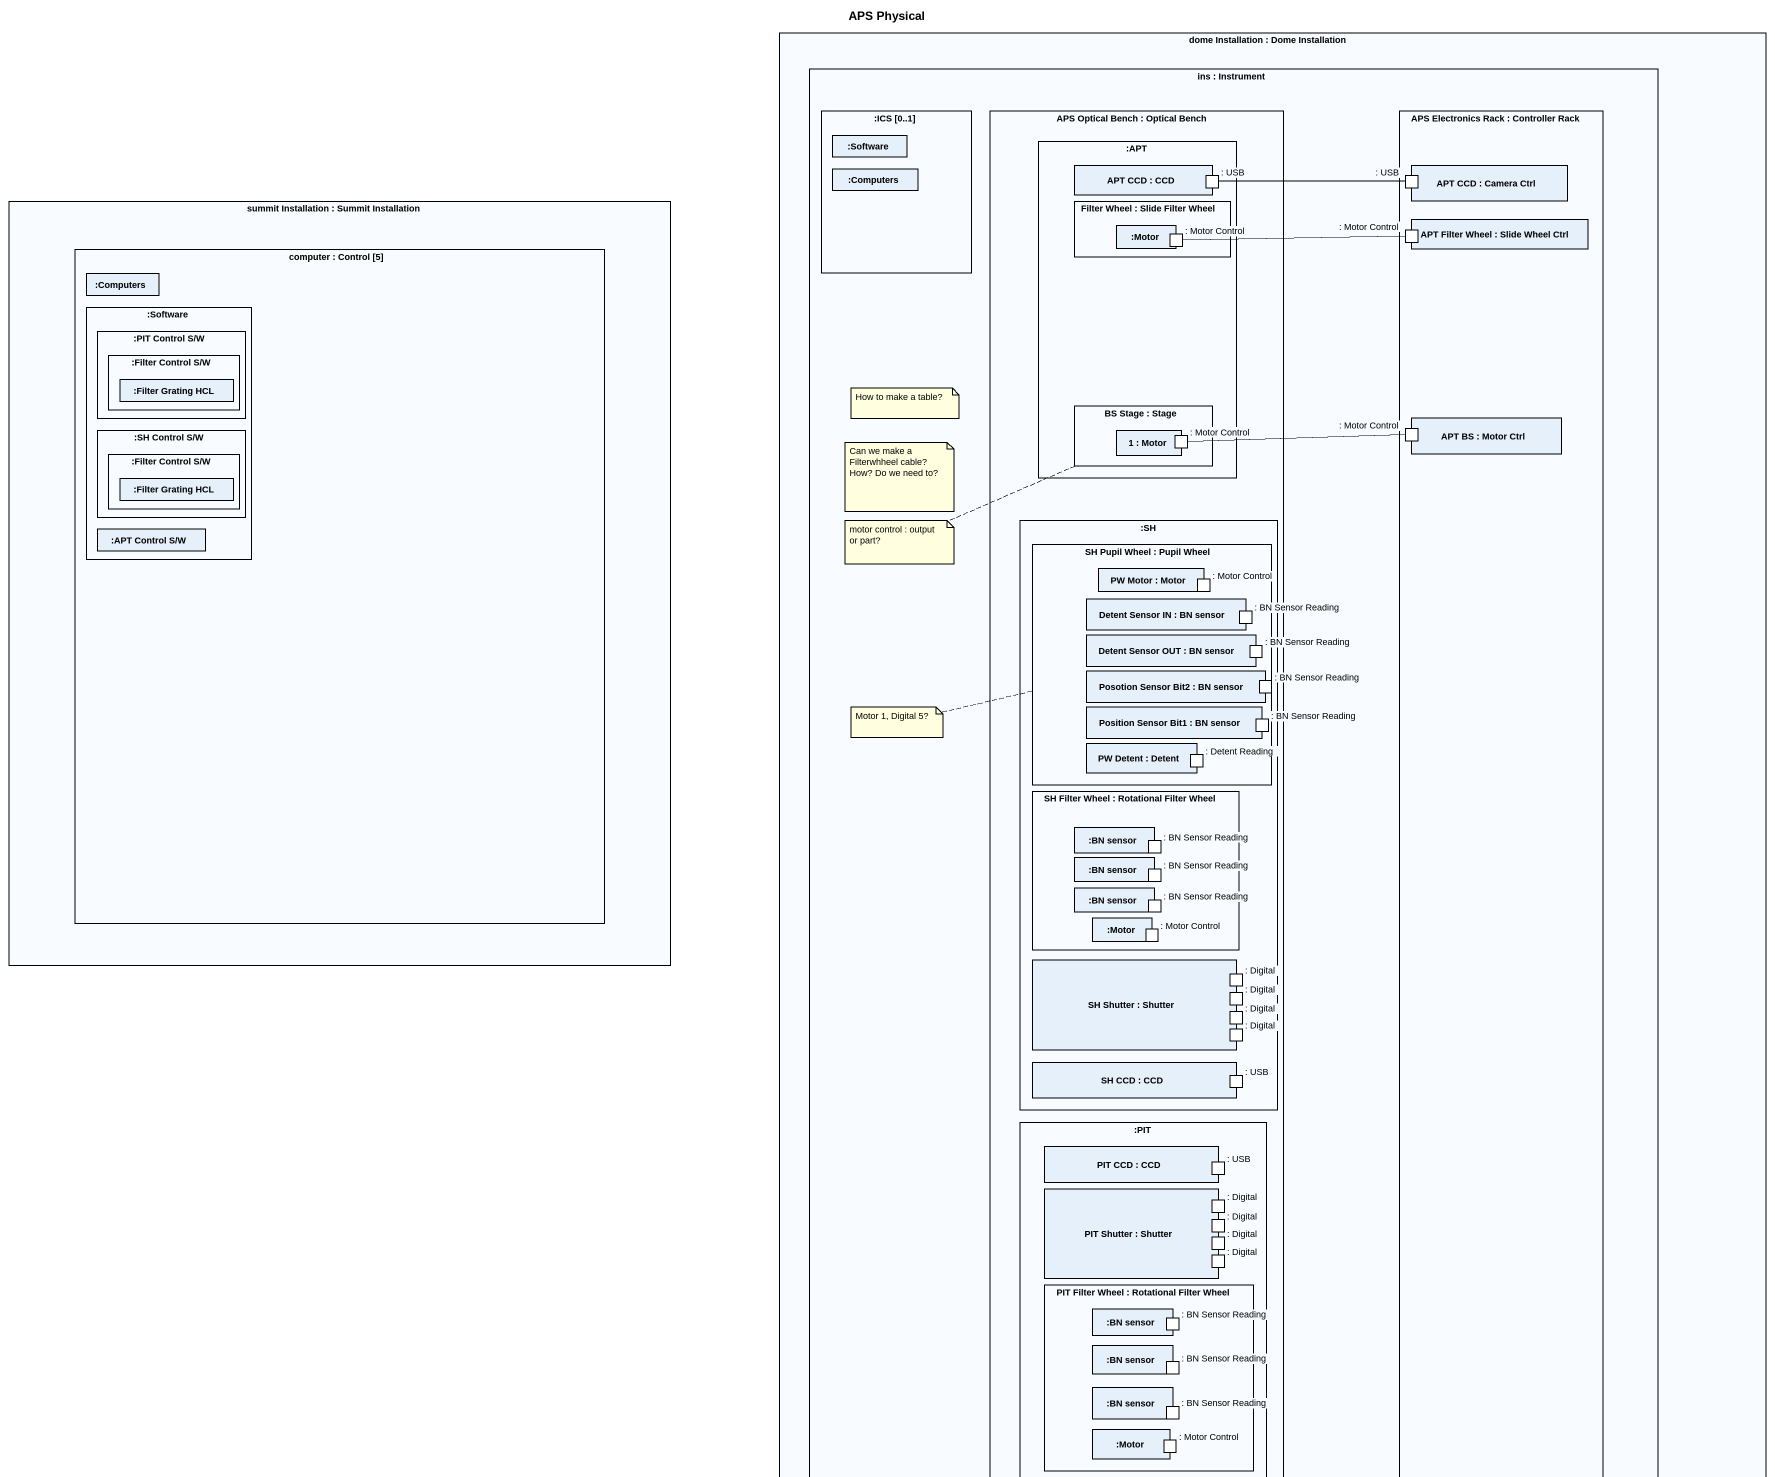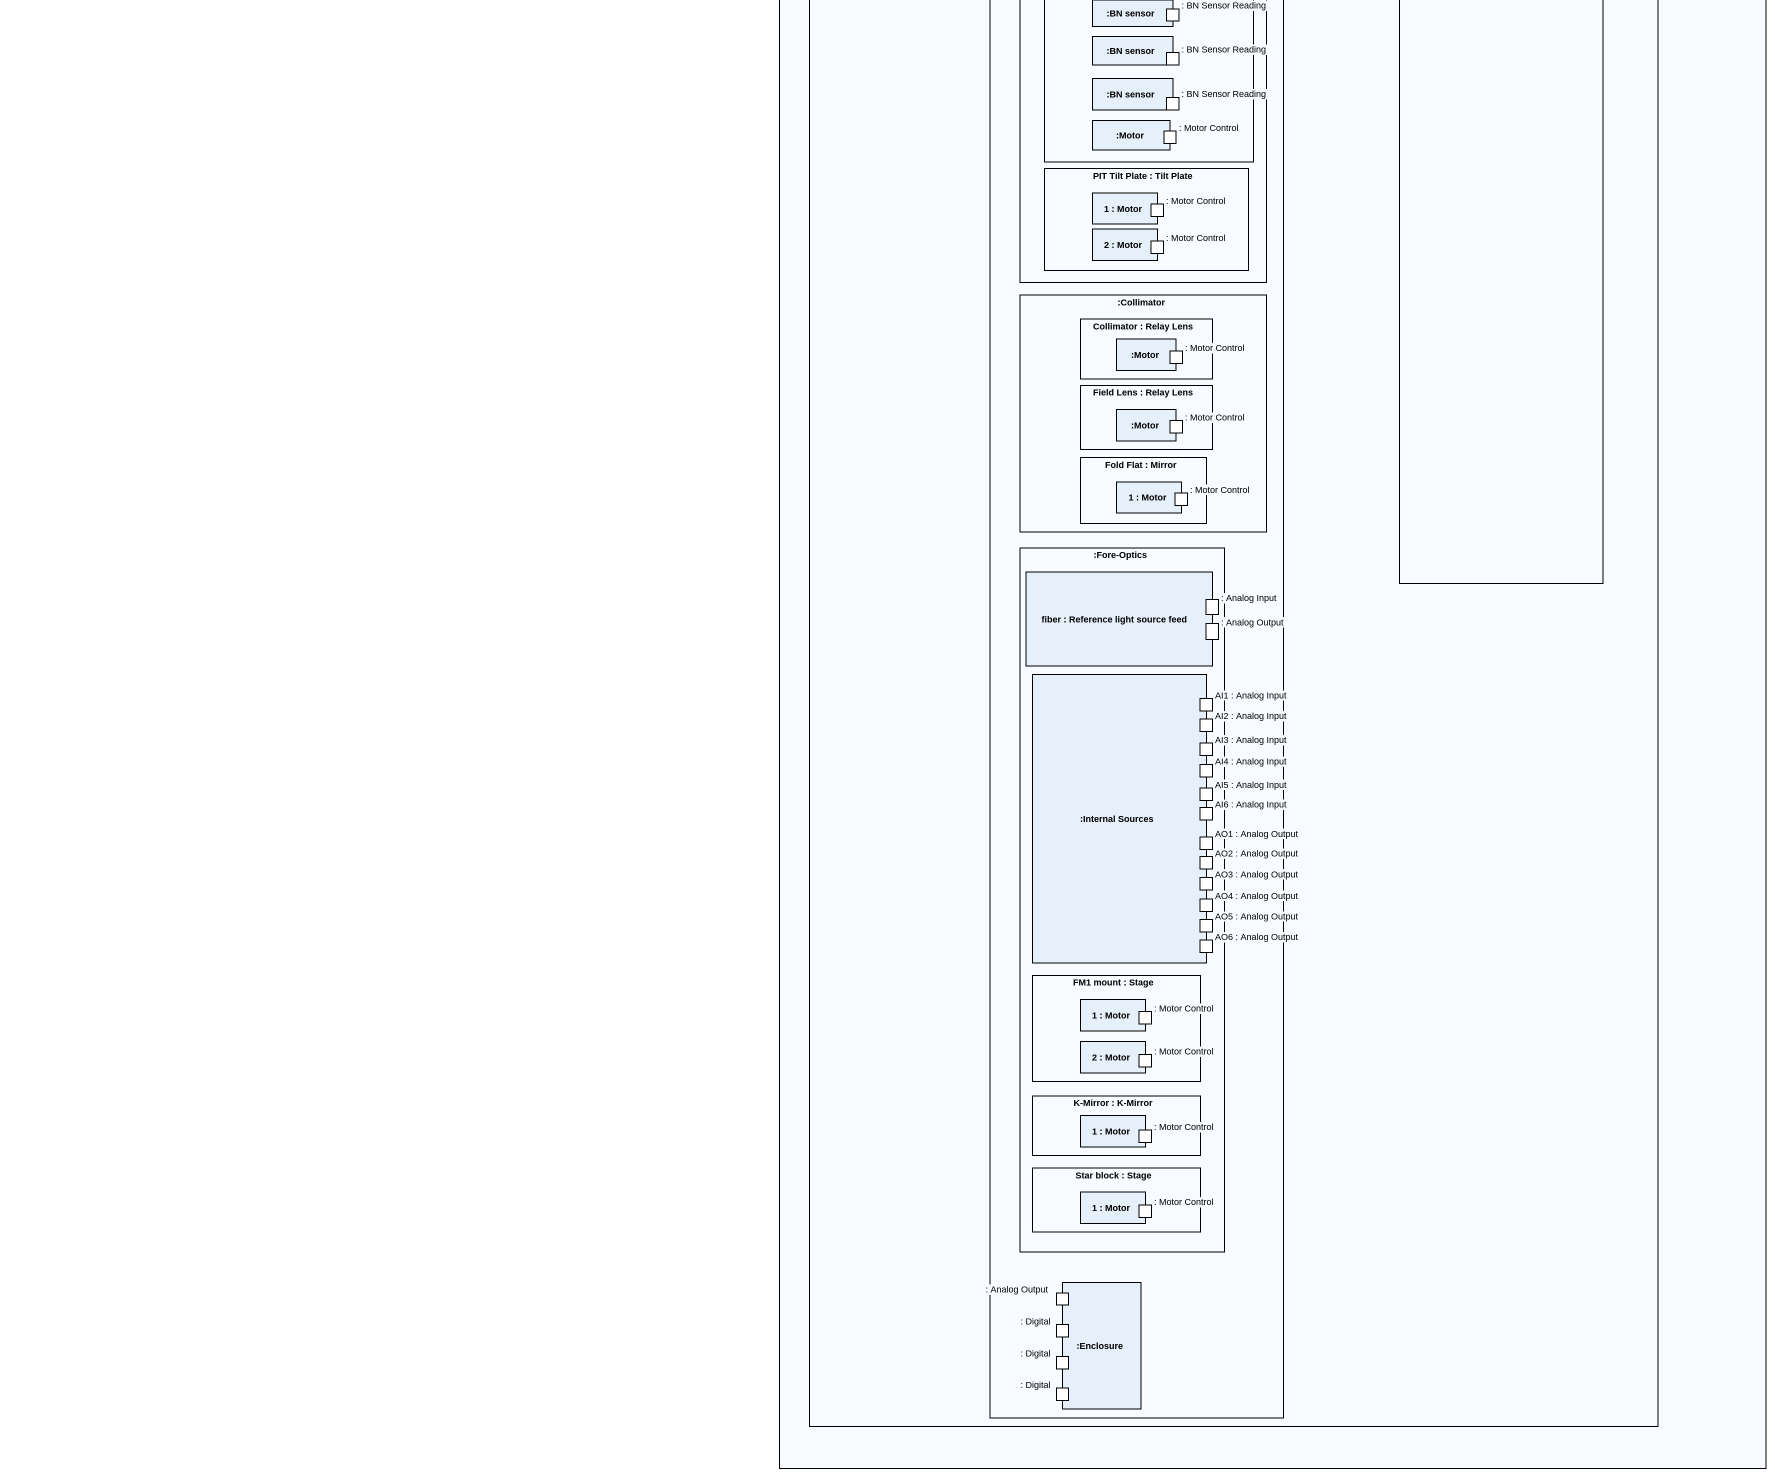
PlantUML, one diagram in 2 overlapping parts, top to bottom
@startuml
title APS Physical
rectangle "dome Installation : Dome Installation" as dome_Installation {
  rectangle "ins : Instrument" as ins {
    rectangle ":ICS [0..1]" as ICS_0_1 {
      rectangle ":Software" as Software
      rectangle ":Computers" as Computers
    }
    rectangle "APS Optical Bench : Optical Bench" as APS_Optical_Bench {
      rectangle ":APT" as APT {
        rectangle "APT CCD : CCD" as APT_CCD {
          port ": USB" as USB
        }
        rectangle "Filter Wheel : Slide Filter Wheel" as Filter_Wheel {
          rectangle ":Motor" as Motor {
            port ": Motor Control" as Motor_Control
          }
        }
        rectangle "BS Stage : Stage" as BS_Stage {
          rectangle "1 : Motor" as p1 {
            port ": Motor Control" as Motor_Control_3
          }
        }
      }
      rectangle ":SH" as SH {
        rectangle "SH Pupil Wheel : Pupil Wheel" as SH_Pupil_Wheel {
          rectangle "Detent Sensor IN : BN sensor" as Detent_Sensor_IN {
            port ": BN Sensor Reading" as BN_Sensor_Reading
          }
          rectangle "PW Motor : Motor" as PW_Motor {
            port ": Motor Control" as Motor_Control_5
          }
          rectangle "Detent Sensor OUT : BN sensor" as Detent_Sensor_OUT {
            port ": BN Sensor Reading" as BN_Sensor_Reading_2
          }
          rectangle "Posotion Sensor Bit2 : BN sensor" as Posotion_Sensor_Bit2 {
            port ": BN Sensor Reading" as BN_Sensor_Reading_3
          }
          rectangle "Position Sensor Bit1 : BN sensor" as Position_Sensor_Bit1 {
            port ": BN Sensor Reading" as BN_Sensor_Reading_4
          }
          rectangle "PW Detent : Detent" as PW_Detent {
            port ": Detent Reading" as Detent_Reading
          }
        }
        rectangle "SH Filter Wheel : Rotational Filter Wheel" as SH_Filter_Wheel {
          rectangle ":BN sensor" as BN_sensor {
            port ": BN Sensor Reading" as BN_Sensor_Reading_5
          }
          rectangle ":BN sensor" as BN_sensor_2 {
            port ": BN Sensor Reading" as BN_Sensor_Reading_6
          }
          rectangle ":BN sensor" as BN_sensor_3 {
            port ": BN Sensor Reading" as BN_Sensor_Reading_7
          }
          rectangle ":Motor" as Motor_2 {
            port ": Motor Control" as Motor_Control_6
          }
        }
        rectangle "SH Shutter : Shutter" as SH_Shutter {
          port ": Digital" as Digital
          port ": Digital" as Digital_2
          port ": Digital" as Digital_3
          port ": Digital" as Digital_4
        }
        rectangle "SH CCD : CCD" as SH_CCD {
          port ": USB" as USB_3
        }
      }
      rectangle ":PIT" as PIT {
        rectangle "PIT CCD : CCD" as PIT_CCD {
          port ": USB" as USB_4
        }
        rectangle "PIT Shutter : Shutter" as PIT_Shutter {
          port ": Digital" as Digital_5
          port ": Digital" as Digital_6
          port ": Digital" as Digital_7
          port ": Digital" as Digital_8
        }
        rectangle "PIT Filter Wheel : Rotational Filter Wheel" as PIT_Filter_Wheel {
          rectangle ":BN sensor" as BN_sensor_4 {
            port ": BN Sensor Reading" as BN_Sensor_Reading_8
          }
          rectangle ":BN sensor" as BN_sensor_5 {
            port ": BN Sensor Reading" as BN_Sensor_Reading_9
          }
          rectangle ":BN sensor" as BN_sensor_6 {
            port ": BN Sensor Reading" as BN_Sensor_Reading_10
          }
          rectangle ":Motor" as Motor_3 {
            port ": Motor Control" as Motor_Control_7
          }
        }
        rectangle "PIT Tilt Plate : Tilt Plate" as PIT_Tilt_Plate {
          rectangle "1 : Motor" as p1_2 {
            port ": Motor Control" as Motor_Control_8
          }
          rectangle "2 : Motor" as p2 {
            port ": Motor Control" as Motor_Control_9
          }
        }
      }
      rectangle ":Collimator" as Collimator {
        rectangle "Collimator : Relay Lens" as Collimator_2 {
          rectangle ":Motor" as Motor_4 {
            port ": Motor Control" as Motor_Control_10
          }
        }
        rectangle "Field Lens : Relay Lens" as Field_Lens {
          rectangle ":Motor" as Motor_5 {
            port ": Motor Control" as Motor_Control_11
          }
        }
        rectangle "Fold Flat : Mirror" as Fold_Flat {
          rectangle "1 : Motor" as p1_3 {
            port ": Motor Control" as Motor_Control_12
          }
        }
      }
      rectangle ":Fore-Optics" as Fore_Optics {
        rectangle "fiber : Reference light source feed" as fiber {
          port ": Analog Input" as Analog_Input
          port ": Analog Output" as Analog_Output
        }
        rectangle ":Internal Sources" as Internal_Sources {
          port "AI1 : Analog Input" as AI1_Analog_Input
          port "AI2 : Analog Input" as AI2_Analog_Input
          port "AI3 : Analog Input" as AI3_Analog_Input
          port "AI4 : Analog Input" as AI4_Analog_Input
          port "AI5 : Analog Input" as AI5_Analog_Input
          port "AI6 : Analog Input" as AI6_Analog_Input
          port "AO1 : Analog Output" as AO1_Analog_Output
          port "AO2 : Analog Output" as AO2_Analog_Output
          port "AO3 : Analog Output" as AO3_Analog_Output
          port "AO4 : Analog Output" as AO4_Analog_Output
          port "AO5 : Analog Output" as AO5_Analog_Output
          port "AO6 : Analog Output" as AO6_Analog_Output
        }
        rectangle "FM1 mount : Stage" as FM1_mount {
          rectangle "1 : Motor" as p1_4 {
            port ": Motor Control" as Motor_Control_13
          }
          rectangle "2 : Motor" as p2_2 {
            port ": Motor Control" as Motor_Control_14
          }
        }
        rectangle "K-Mirror : K-Mirror" as K_Mirror {
          rectangle "1 : Motor" as p1_5 {
            port ": Motor Control" as Motor_Control_15
          }
        }
        rectangle "Star block : Stage" as Star_block {
          rectangle "1 : Motor" as p1_6 {
            port ": Motor Control" as Motor_Control_16
          }
        }
      }
      rectangle ":Enclosure" as Enclosure {
        port ": Analog Output" as Analog_Output_2
        port ": Digital" as Digital_9
        port ": Digital" as Digital_10
        port ": Digital" as Digital_11
      }
    }
    rectangle "APS Electronics Rack : Controller Rack" as APS_Electronics_Rack {
      rectangle "APT CCD : Camera Ctrl" as APT_CCD_2 {
        port ": USB" as USB_2
      }
      rectangle "APT Filter Wheel : Slide Wheel Ctrl" as APT_Filter_Wheel {
        port ": Motor Control" as Motor_Control_2
      }
      rectangle "APT BS : Motor Ctrl" as APT_BS {
        port ": Motor Control" as Motor_Control_4
      }
    }
  }
}
rectangle "summit Installation : Summit Installation" as summit_Installation {
  rectangle "computer : Control [5]" as computer {
    rectangle ":Computers" as Computers_2
    rectangle ":Software" as Software_2 {
      rectangle ":PIT Control S/W" as PIT_Control_S_W {
        rectangle ":Filter Control S/W" as Filter_Control_S_W {
          rectangle ":Filter Grating HCL" as Filter_Grating_HCL
        }
      }
      rectangle ":SH Control S/W" as SH_Control_S_W {
        rectangle ":Filter Control S/W" as Filter_Control_S_W_2 {
          rectangle ":Filter Grating HCL" as Filter_Grating_HCL_2
        }
      }
      rectangle ":APT Control S/W" as APT_Control_S_W
    }
  }
}
USB -right- USB_2
Motor_Control -right- Motor_Control_2
Motor_Control_3 -right- Motor_Control_4
note as N1
  How to make a table?
end note
note as N2
  Can we make a Filterwhheel cable?
  How? Do we need to?
end note
note left of BS_Stage : motor control : output or part?
note left of SH_Pupil_Wheel : Motor 1, Digital 5?
@enduml
